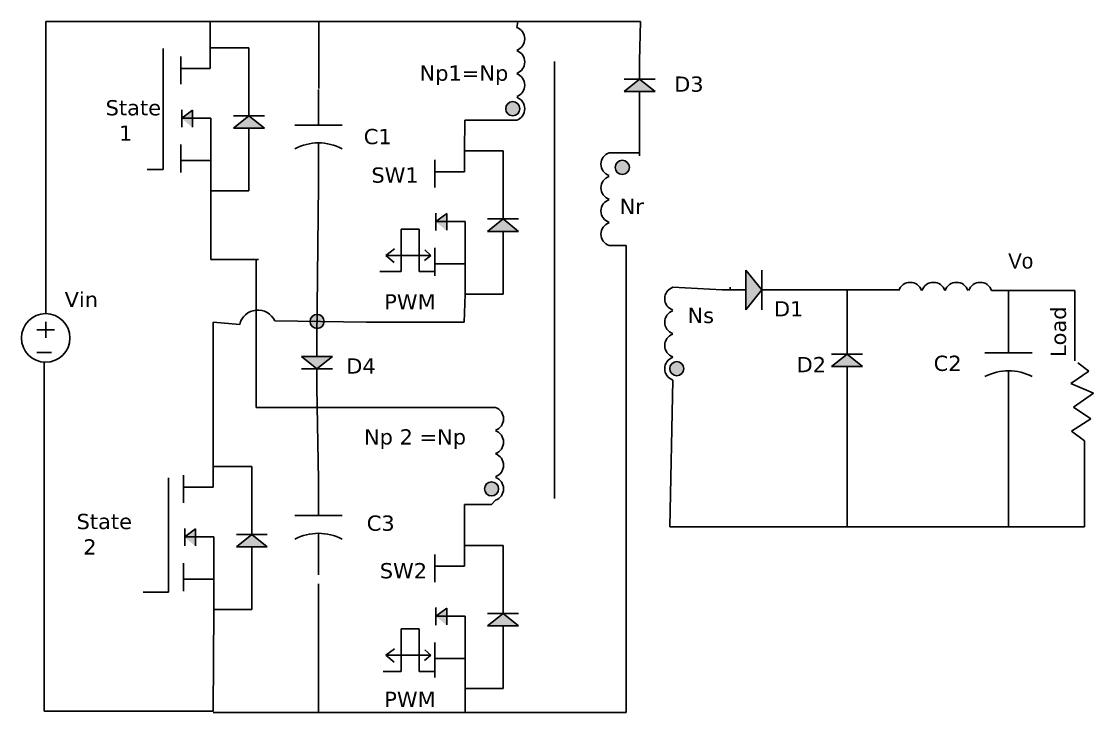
# Model space of a CAD drawing. Header units: inches. Extents: x 32.9 to 60.2, y 33.3 to 51.8.
# Drawn here: x 35.06 to 42.08, y 34.09 to 38.63 of the extents above; entities that cross this region are included whole.
import ezdxf

# ---------------------------------------------------------------- set-up
doc = ezdxf.new("R2010")
doc.units = ezdxf.units.IN
doc.header["$MEASUREMENT"] = 0

# ---------------------------------------------------------------- blocks, each defined once
blk = doc.blocks.new('Diode')
at = {"color": 7}
for p, q in [((0.15, 0.125), (0.25, 0)), ((0.15, -0.125), (0.15, 0.125)), ((0.25, -0.125), (0.25, 0.125)), ((0.15, 0), (0, 0)), ((0.25, 0), (0.15, -0.125)), ((0.25, 0), (0.4, 0))]:
    blk.add_line(p, q, dxfattribs=at)
blk.add_solid([(0.15, -0.125), (0.25, 0), (0.15, 0.125)], dxfattribs=at)
blk = doc.blocks.new('Capacitor')
at = {"color": 7}
for p, q in [((0.15, -0.1), (0.15, 0.1)), ((0.15, 0), (0, 0)), ((0.225, 0), (0.4, 0))]:
    blk.add_line(p, q, dxfattribs=at)
blk.add_arc((0.4375, 0), 0.2125, 151.9275, 208.0725, dxfattribs=at)

msp = doc.modelspace()

# ---------------------------------------------------------------- hatches: boundary and pattern name
h = msp.add_hatch(color=256)
edge = h.paths.add_edge_path()
edge.add_arc((38.2765, 38.0535), 0.0463, 0, 360)
h = msp.add_hatch(color=256)
h.paths.add_polyline_path([(36.1779, 38.0407), (36.1779, 37.9305), (36.1075, 37.9886)])
edge = h.paths.add_edge_path()
edge.add_line((36.3403, 37.9886), (36.1075, 37.9886))
h = msp.add_hatch(color=256)
edge = h.paths.add_edge_path()
edge.add_arc((38.9947, 37.669), 0.0463, 0, 360)
h = msp.add_hatch(color=256)
h.paths.add_polyline_path([(37.8438, 37.3633), (37.8438, 37.2531), (37.7734, 37.3112)])
edge = h.paths.add_edge_path()
edge.add_line((38.0061, 37.3112), (37.7734, 37.3112))
h = msp.add_hatch(color=256)
edge = h.paths.add_edge_path()
edge.add_arc((36.9937, 36.6591), 0.0463, 0, 360)
h = msp.add_hatch(color=256)
edge = h.paths.add_edge_path()
edge.add_arc((39.3518, 36.3489), 0.0463, 0, 360)
h = msp.add_hatch(color=256)
edge = h.paths.add_edge_path()
edge.add_arc((38.1375, 35.5608), 0.0463, 0, 360)
h = msp.add_hatch(color=256)
h.paths.add_polyline_path([(36.197, 35.2952), (36.197, 35.1851), (36.1266, 35.2432)])
edge = h.paths.add_edge_path()
edge.add_line((36.3593, 35.2432), (36.1266, 35.2432))
h = msp.add_hatch(color=256)
h.paths.add_polyline_path([(37.8438, 34.7759), (37.8438, 34.6657), (37.7734, 34.7239)])
edge = h.paths.add_edge_path()
edge.add_line((38.0061, 34.7239), (37.7734, 34.7239))

# ---------------------------------------------------------------- linework, layer by layer
for p, q in [((35.2156, 37.4511), (35.2156, 38.6259)), ((35.2156, 38.6259), (36.2731, 38.6259)), ((36.2731, 38.6259), (36.2731, 38.6259)), ((36.2731, 38.6259), (36.2943, 38.6259)), ((36.2731, 38.6259), (37.0052, 38.6259)), ((36.2943, 38.6259), (36.2943, 38.4538)), ((37.0052, 38.6259), (37.0052, 38.1866)), ((37.0052, 38.6259), (38.3093, 38.6259)), ((38.3093, 38.6259), (38.3023, 38.587)), ((38.3093, 38.6259), (38.3093, 38.6259)), ((38.3093, 38.6259), (39.1144, 38.6259)), ((39.1144, 38.6259), (39.108, 38.3683)), ((35.9849, 38.448), (35.9849, 37.6546)), ((36.5476, 38.4538), (36.2943, 38.4538)), ((36.2943, 38.4538), (36.2943, 38.3181)), ((36.5476, 38.1294), (36.5476, 38.4538)), ((36.1004, 38.3181), (36.1004, 38.3957)), ((36.1004, 38.3957), (36.1004, 38.2135)), ((36.2943, 38.3181), (36.1004, 38.3181)), ((38.5507, 38.3626), (38.5507, 35.4965)), ((36.1075, 38.0468), (36.1075, 37.932)), ((36.1075, 37.9917), (36.1779, 38.0437)), ((36.1779, 38.0437), (36.1779, 37.9335)), ((39.108, 38.0438), (39.108, 37.745)), ((36.2982, 37.9917), (36.1075, 37.9917)), ((36.2982, 37.7134), (36.2982, 37.9917)), ((37.9622, 37.9788), (37.9602, 37.7764)), ((38.3023, 37.9788), (37.9622, 37.9788)), ((36.1004, 37.7134), (36.1004, 37.8181)), ((36.1004, 37.8181), (36.1004, 37.6359)), ((36.5476, 37.805), (36.5476, 37.5157)), ((38.2135, 37.7764), (37.9602, 37.7764)), ((37.9602, 37.7764), (37.9602, 37.6407)), ((38.2135, 37.452), (38.2135, 37.7764)), ((38.908, 37.7643), (39.108, 37.7643)), ((36.2982, 37.7134), (36.1004, 37.7134)), ((36.2982, 37.5157), (36.2982, 37.7134)), ((37.7662, 37.6407), (37.7662, 37.7183)), ((37.7662, 37.7183), (37.7662, 37.5361)), ((35.9849, 37.6546), (35.8802, 37.6546)), ((37.9602, 37.6407), (37.7662, 37.6407)), ((37.0036, 37.5573), (36.9931, 36.5495)), ((36.5476, 37.5157), (36.2982, 37.5157)), ((36.2982, 37.5157), (36.2982, 37.0655)), ((35.2156, 37.4511), (35.2156, 36.7097)), ((37.7734, 37.3694), (37.7734, 37.2546)), ((37.7734, 37.3143), (37.8438, 37.3663)), ((37.9641, 37.3143), (37.7734, 37.3143)), ((37.8438, 37.3663), (37.8438, 37.2561)), ((37.9641, 37.036), (37.9641, 37.3143)), ((37.5446, 36.9851), (37.5446, 37.264)), ((37.5446, 37.264), (37.6633, 37.264)), ((37.6633, 37.264), (37.6633, 37.006)), ((37.4455, 37.0916), (37.501, 37.135)), ((37.501, 37.135), (37.4455, 37.0916)), ((37.7397, 37.0916), (37.7011, 37.1278)), ((37.7011, 37.1278), (37.7397, 37.0916)), ((37.7662, 37.036), (37.7662, 37.1406)), ((37.7662, 37.1406), (37.7662, 36.9584)), ((38.2135, 37.1276), (38.2135, 36.8383)), ((38.908, 37.1561), (39.019, 37.1561)), ((39.019, 37.1561), (39.019, 36.2486)), ((36.2982, 37.0655), (36.6097, 37.0655)), ((36.5941, 36.0943), (36.5941, 37.0655)), ((37.4455, 37.0916), (37.7397, 37.0916)), ((37.4455, 37.0916), (37.4986, 37.0459)), ((37.7397, 37.0916), (37.6987, 37.0579)), ((37.9641, 37.036), (37.7662, 37.036)), ((37.9641, 36.8383), (37.9641, 37.036)), ((37.4051, 36.9851), (37.5446, 36.9851)), ((37.6633, 37.006), (37.6633, 36.9851)), ((37.6633, 36.9851), (37.7662, 36.9851)), ((37.9641, 36.8383), (37.959, 36.6545)), ((38.2135, 36.8383), (37.9641, 36.8383)), ((39.6488, 36.8655), (39.3259, 36.8824)), ((39.7007, 36.8824), (39.7007, 36.8655)), ((40.0642, 36.8655), (40.4675, 36.8655)), ((40.4675, 36.8655), (40.4675, 36.5657)), ((40.4675, 36.8655), (40.8079, 36.8655)), ((41.4154, 36.8618), (41.5264, 36.8618)), ((41.5264, 36.8618), (41.5264, 36.6853)), ((41.5264, 36.6853), (41.5264, 36.8618)), ((41.5264, 36.8618), (41.9597, 36.8618)), ((41.9597, 36.401), (41.9597, 36.8618)), ((35.2156, 36.6563), (35.2156, 36.5506)), ((36.3134, 35.7084), (36.3134, 36.6545)), ((36.3134, 36.6545), (36.487, 36.6391)), ((36.7175, 36.662), (36.7175, 36.662)), ((36.7175, 36.662), (37.3185, 36.6545)), ((37.3185, 36.6545), (37.959, 36.6545)), ((37.959, 36.6545), (37.8386, 36.6545)), ((35.2733, 36.6035), (35.1579, 36.6035)), ((35.1579, 36.4545), (35.254, 36.4545)), ((35.206, 35.6374), (35.206, 36.3918)), ((42.0517, 36.332), (41.9343, 36.2508)), ((41.9794, 36.3862), (42.0517, 36.332)), ((39.307, 35.3115), (39.3259, 36.2742)), ((37.0036, 35.6191), (36.9931, 36.2251)), ((39.019, 36.2486), (39.019, 34.0938)), ((40.4675, 36.2413), (40.4675, 35.3115)), ((41.9343, 36.2508), (42.0833, 36.1876)), ((42.0833, 36.1876), (41.9523, 36.0973)), ((38.1633, 36.0943), (36.5941, 36.0943)), ((41.5264, 36.0634), (41.5264, 35.3115)), ((41.9523, 36.0973), (42.0653, 36.0205)), ((42.0653, 36.0205), (41.9388, 35.9392)), ((41.9388, 35.9392), (42.0246, 35.876)), ((42.0246, 35.876), (42.0246, 35.3128)), ((36.5667, 35.7084), (36.3134, 35.7084)), ((36.3134, 35.7084), (36.3134, 35.5727)), ((36.5667, 35.384), (36.5667, 35.7084)), ((35.206, 35.6374), (35.206, 34.1036)), ((36.0198, 35.632), (36.0198, 34.8823)), ((36.1194, 35.5727), (36.1194, 35.6503)), ((36.1194, 35.6503), (36.1194, 35.4681)), ((36.3134, 35.5727), (36.1194, 35.5727)), ((38.1375, 35.4582), (38.1633, 35.4861)), ((37.9602, 35.1891), (37.9602, 35.4582)), ((37.9602, 35.4582), (38.1375, 35.4582)), ((36.1266, 35.3014), (36.1266, 35.1866)), ((36.1266, 35.2463), (36.197, 35.2983)), ((36.197, 35.2983), (36.197, 35.1881)), ((40.4675, 35.3115), (39.307, 35.3115)), ((40.4675, 35.3115), (41.5098, 35.3115)), ((41.5264, 35.3115), (41.3062, 35.3115)), ((42.0246, 35.3128), (41.5264, 35.3128)), ((36.3172, 35.2463), (36.1266, 35.2463)), ((36.3172, 34.968), (36.3172, 35.2463)), ((38.2135, 35.1891), (37.9602, 35.1891)), ((37.9602, 35.1891), (37.9602, 35.0534)), ((38.2135, 34.8646), (38.2135, 35.1891)), ((36.1194, 34.968), (36.1194, 35.0726)), ((36.1194, 35.0726), (36.1194, 34.8904)), ((37.7662, 35.0534), (37.7662, 35.1309)), ((37.7662, 35.1309), (37.7662, 34.9487)), ((36.5667, 35.0595), (36.5667, 34.7703)), ((37.9602, 35.0534), (37.7662, 35.0534)), ((36.3172, 34.968), (36.1194, 34.968)), ((36.3172, 34.7703), (36.3172, 34.968)), ((37.0036, 34.939), (37.0036, 34.094)), ((36.0198, 34.8823), (35.8541, 34.8823)), ((36.3134, 34.1036), (36.3172, 34.7703)), ((36.5667, 34.7703), (36.3172, 34.7703)), ((37.7734, 34.782), (37.7734, 34.6673)), ((37.7734, 34.7269), (37.8438, 34.779)), ((37.9641, 34.7269), (37.7734, 34.7269)), ((37.8438, 34.779), (37.8438, 34.6688)), ((37.9641, 34.4486), (37.9641, 34.7269)), ((37.5446, 34.3628), (37.5446, 34.6418)), ((37.5446, 34.6418), (37.6633, 34.6418)), ((37.6633, 34.6418), (37.6633, 34.3837)), ((37.4455, 34.4694), (37.501, 34.5127)), ((37.501, 34.5127), (37.4455, 34.4694)), ((37.7397, 34.4694), (37.7011, 34.5055)), ((37.7011, 34.5055), (37.7397, 34.4694)), ((37.7662, 34.4486), (37.7662, 34.5533)), ((37.7662, 34.5533), (37.7662, 34.3711)), ((37.7662, 34.4137), (37.7662, 34.5183)), ((37.7662, 34.5183), (37.7662, 34.3361)), ((37.7662, 34.4017), (37.7662, 34.5064)), ((37.7662, 34.5064), (37.7662, 34.3242)), ((38.2135, 34.5402), (38.2135, 34.2509)), ((37.4455, 34.4694), (37.7397, 34.4694)), ((37.4455, 34.4694), (37.4986, 34.4236)), ((37.7397, 34.4694), (37.6987, 34.4356)), ((37.9641, 34.4486), (37.7662, 34.4486)), ((37.9641, 34.2509), (37.9641, 34.4486)), ((37.5446, 34.3628), (37.4276, 34.3628)), ((37.6633, 34.3837), (37.6633, 34.3628)), ((37.6633, 34.3628), (37.7662, 34.3628)), ((37.9639, 34.0938), (37.9641, 34.2509)), ((38.2135, 34.2509), (37.9641, 34.2509)), ((37.9641, 34.2509), (37.9641, 34.0938)), ((35.206, 34.1036), (36.3134, 34.1036)), ((37.0036, 34.094), (36.3133, 34.094)), ((37.9641, 34.0938), (37.0036, 34.094)), ((38.5507, 34.0938), (37.9639, 34.0938)), ((39.019, 34.0938), (38.5507, 34.0938))]:
    msp.add_line(p, q)
for centre, radius in [((38.2765, 38.0535), 0.0463), ((38.9947, 37.669), 0.0463), ((35.2156, 36.5506), 0.1591), ((36.9942, 36.6585), 0.0463), ((36.9942, 36.6585), 0.0463), ((39.3518, 36.3489), 0.0463), ((38.1375, 35.5608), 0.0463)]:
    msp.add_circle(centre, radius)
for centre, radius, start, end in [((38.2765, 38.5123), 0.079, 289.08958, 70.91042), ((38.2765, 38.3601), 0.079, 289.08958, 70.91042), ((38.2765, 38.208), 0.079, 289.08958, 70.91042), ((38.2765, 38.0535), 0.079, 289.08958, 70.91042), ((38.9338, 37.6896), 0.079, 109.08958, 250.91042), ((38.9338, 37.5351), 0.079, 109.08958, 250.91042), ((38.9338, 37.3829), 0.079, 109.08958, 250.91042), ((38.9338, 37.2308), 0.079, 109.08958, 250.91042), ((40.8813, 36.836), 0.079, 19.08958, 160.91042), ((40.8813, 36.836), 0.079, 19.08958, 160.91042), ((41.0335, 36.836), 0.079, 19.08958, 160.91042), ((41.0335, 36.836), 0.079, 19.08958, 160.91042), ((41.1856, 36.836), 0.079, 19.08958, 160.91042), ((41.1856, 36.836), 0.079, 19.08958, 160.91042), ((41.3407, 36.836), 0.079, 19.08958, 160.91042), ((39.3518, 36.8077), 0.079, 109.08958, 250.91042), ((36.6062, 36.6106), 0.1226, 24.76831, 166.58916), ((39.3518, 36.6532), 0.079, 109.08958, 250.91042), ((39.3518, 36.501), 0.079, 109.08958, 250.91042), ((39.3518, 36.3489), 0.079, 109.08958, 250.91042), ((38.1375, 36.0196), 0.079, 289.08958, 70.91042), ((38.1375, 35.8674), 0.079, 289.08958, 70.91042), ((38.1375, 35.7153), 0.079, 289.08958, 70.91042), ((38.1375, 35.5608), 0.079, 289.08958, 70.91042)]:
    msp.add_arc(centre, radius, start, end)

# ---------------------------------------------------------------- block references
for name, p, xscale, yscale, zscale, rotation in [('Diode', (39.108, 38.0438), 0.8110299893178272, 0.8110299893178272, 0.8110299893178246, 90), ('Capacitor', (37.0036, 38.1791), 1.554582517833555, 1.554582517833524, 1.554582517833533, 270), ('Diode', (36.5476, 37.805), 0.8110299893178272, 0.8110299893178272, 0.8110299893178246, 90), ('Diode', (38.2135, 37.1276), 0.8110299893178272, 0.8110299893178272, 0.8110299893178246, 90), ('Capacitor', (41.5264, 36.6853), 1.554582517833555, 1.554582517833524, 1.554582517833533, 270), ('Diode', (36.9931, 36.5495), 0.8110299893178272, 0.8110299893178272, 0.8110299893178246, 270), ('Diode', (40.4675, 36.2413), 0.8110299893178272, 0.8110299893178272, 0.8110299893178246, 90), ('Capacitor', (37.0036, 35.6191), 1.554582517833555, 1.554582517833524, 1.554582517833533, 270), ('Diode', (36.5667, 35.0595), 0.8110299893178272, 0.8110299893178272, 0.8110299893178246, 90), ('Diode', (38.2135, 34.5402), 0.8110299893178272, 0.8110299893178272, 0.8110299893178246, 90)]:
    msp.add_blockref(name, p, dxfattribs=dict(xscale=xscale, yscale=yscale, zscale=zscale, rotation=rotation))
at = {"xscale": 1.038374205388877, "yscale": 1.038374205388877, "zscale": 1.038374205388877}
msp.add_blockref('Diode', (39.6488, 36.8655), dxfattribs=at)

# ---------------------------------------------------------------- texts
at = {"char_height": 0.1, "attachment_point": 1}
for s, insert, width in [('{\\fVerdana|b0|i0|c0|p34;Np1=Np}', (37.6658, 38.3371), 1.489505), ('{\\fVerdana|b0|i0|c0|p34;D3}', (39.3345, 38.2649), 0.392528), ('{\\fVerdana|b0|i0|c0|p34;State\\P  1}', (35.6083, 38.11), 1.514751), ('{\\fVerdana|b0|i0|c0|p34;C1}', (37.2998, 37.9208), 0.719507), ('{\\fVerdana|b0|i0|c0|p34;SW1}', (37.3502, 37.6684), 1.704094), ('{\\fVerdana|b0|i0|c0|p34;Nr}', (38.9769, 37.4628), 0.723996), ('Vo', (41.5239, 37.1054), 0.575708), ('{\\fVerdana|b0|i0|c0|p34;Vin}', (35.3394, 36.8526), 0.497202), ('{\\fVerdana|b0|i0|c0|p34;PWM}', (37.4344, 36.8371), 1.373212), ('{\\fVerdana|b0|i0|c0|p34;D1}', (39.9887, 36.7915), 0.42742), ('{\\fVerdana|b0|i0|c0|p34;Ns}', (39.4217, 36.748), 0.558262), ('{\\fVerdana|b0|i0|c0|p34;D4}', (37.1856, 36.4165), 0.719829), ('{\\fVerdana|b0|i0|c0|p34;D2}', (40.137, 36.4254), 0.436142), ('{\\fVerdana|b0|i0|c0|p34;C2}', (41.0355, 36.4341), 0.200626), ('{\\fVerdana|b0|i0|c0|p34;Np 2 =Np}', (37.3015, 35.9516), 1.938001), ('{\\fVerdana|b0|i0|c0|p34;State\\P 2}', (35.4179, 35.3967), 0.479757), ('{\\fVerdana|b0|i0|c0|p34;C3}', (37.3195, 35.3859), 0.314022), ('{\\fVerdana|b0|i0|c0|p34;SW2}', (37.4051, 35.0741), 0.802502), ('{\\fVerdana|b0|i0|c0|p34;PWM}', (37.4344, 34.2304), 1.373212)]:
    msp.add_mtext(s, dxfattribs=dict(at, insert=insert, width=width))
at = {"insert": (41.8031, 36.4252), "char_height": 0.1, "width": 0.741442, "attachment_point": 1, "rotation": 90}
msp.add_mtext('{\\fVerdana|b0|i0|c0|p34;Load}', dxfattribs=at)

doc.saveas('drawing.dxf')
